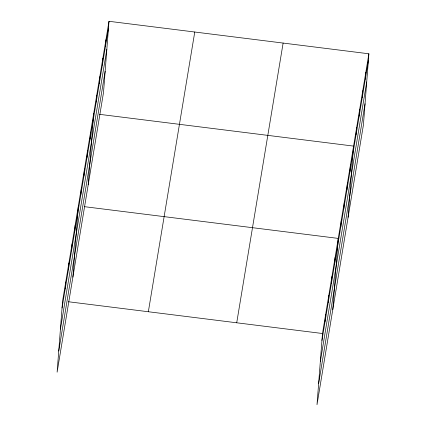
<?xml version="1.0" encoding="UTF-8"?>
<svg xmlns="http://www.w3.org/2000/svg" width="426" height="426" viewBox="0 0 426 426"><rect width="100%" height="100%" fill="white"/><g stroke="black" fill="none" stroke-linecap="round" stroke-linejoin="round"><path stroke-width="0.64" d="M65.205 288.956L65.742 282.001M68.362 269.935L68.9 262.98M71.52 250.914L72.053 243.96M74.672 231.893L75.21 224.939M72.889 277.108L78.368 205.918M80.892 194.41L81.43 187.456M83.959 175.949L84.492 168.994M87.021 157.487L87.554 150.532M90.083 139.025L90.616 132.071M88.203 184.799L93.683 113.609M96.207 102.102L96.745 95.147M99.274 83.64L99.806 76.685M102.336 65.178L102.868 58.224M105.398 46.716L105.936 39.762M108.997 21.3L103.518 92.49L57.111 372.212L62.585 301.022L108.997 21.3L368.889 53.788L363.415 124.978L317.003 404.7L322.482 333.51L368.889 53.788M325.102 321.444L325.634 314.489M328.26 302.423L328.792 295.468M331.412 283.402L331.95 276.447M334.57 264.381L335.102 257.426M332.781 309.595L338.26 238.406L84.215 206.647M340.789 226.898L341.322 219.944M343.851 208.436L344.389 201.482M346.913 189.975L347.451 183.02M349.98 171.513L350.513 164.558M348.101 217.287L353.575 146.097L99.53 114.338M356.104 134.589L356.642 127.635M359.166 116.128L359.704 109.173M362.233 97.666L362.766 90.711M365.295 79.204L365.827 72.25M62.052 307.977L108.46 28.254M60.417 329.176L106.83 49.453M58.74 351.013L105.147 71.291M148.349 311.741L194.762 32.019M236.718 322.786L283.125 43.069M321.944 340.465L368.357 60.742M320.315 361.663L366.727 81.941M318.632 383.501L365.045 103.779M68.432 301.752L322.482 333.51"/></g></svg>
